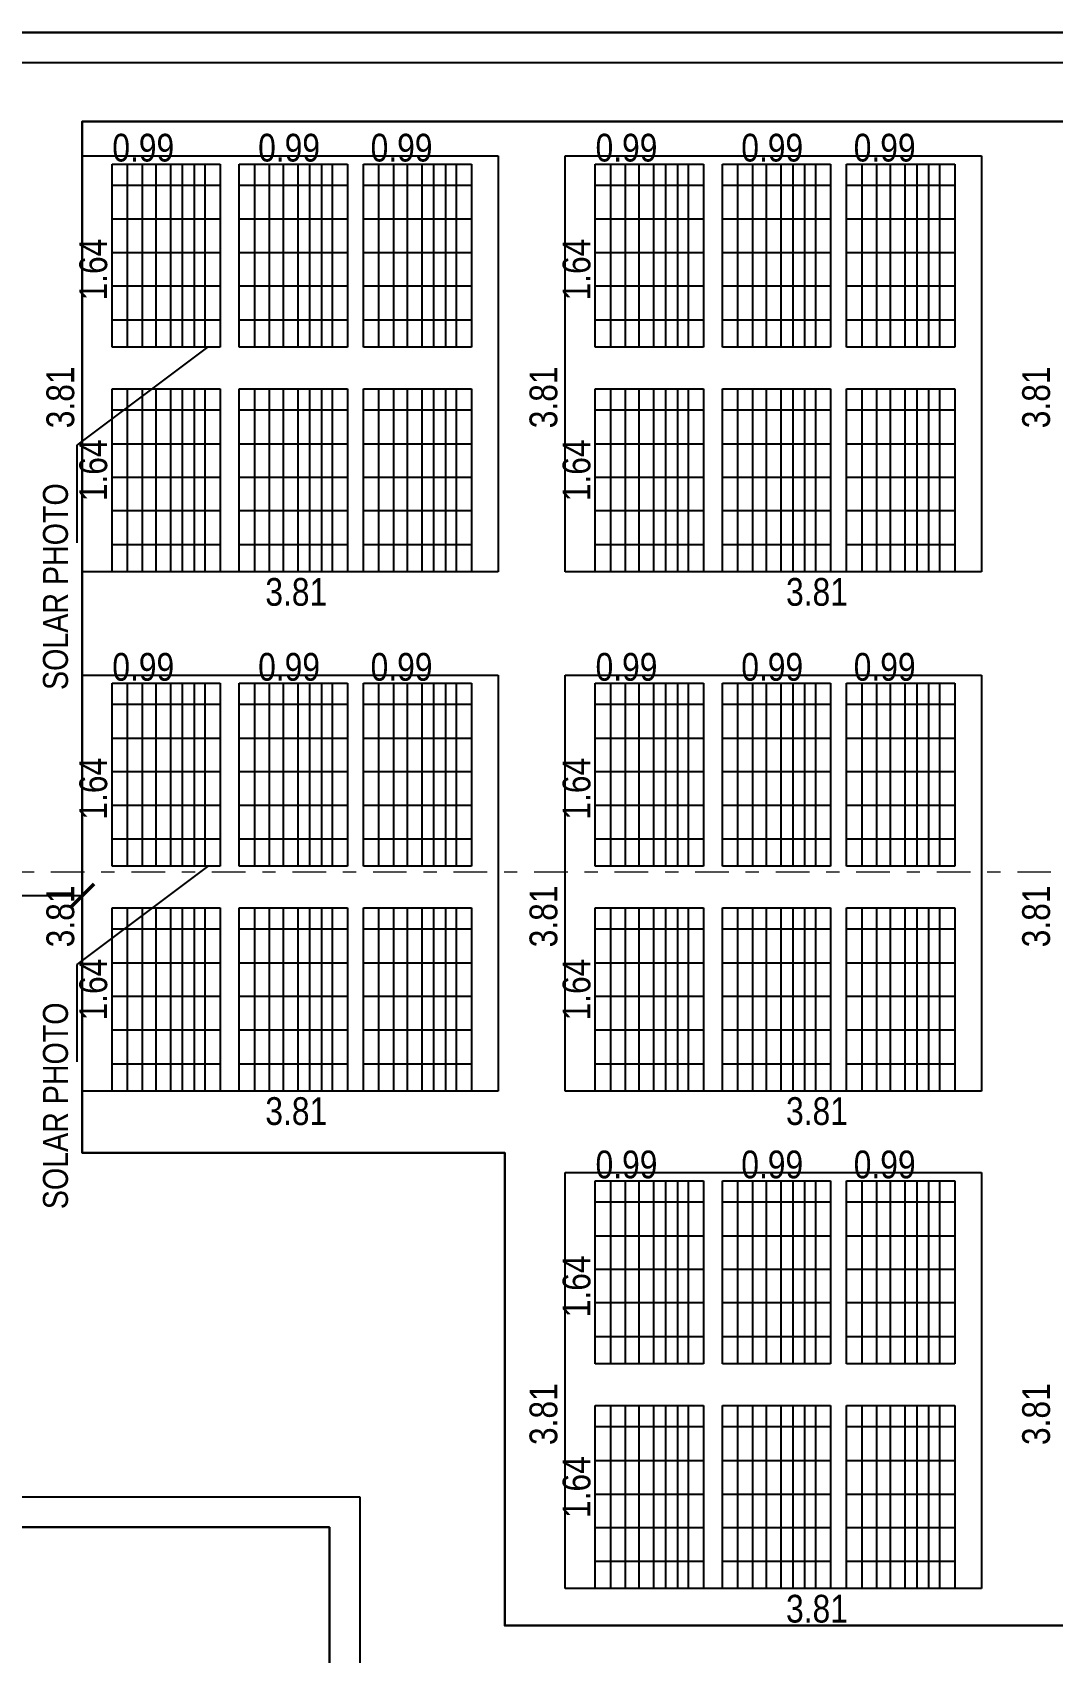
# Model space of a CAD drawing. Header units: metres. Extents: x 144 to 1259, y -1474 to -210.
# Drawn here: x 1193.86 to 1201.57, y -1171.01 to -1158.77 of the extents above; entities that cross this region are included whole.
import ezdxf

# ---------------------------------------------------------------- set-up
doc = ezdxf.new("R2010")
doc.units = ezdxf.units.M
doc.linetypes.add('DASHDOT', pattern=[25.4, 12.7, -6.35, 0, -6.35])
doc.layers.add('BLK_1_FLR_4_ROOF_AREA', color=54, linetype='Continuous')
doc.layers.add('SOLAR_PANEL', color=3, linetype='Continuous')
doc.styles.add('ATT', font='swissck.ttf', dxfattribs={"height": 12})
doc.styles.add('STYLE1', font='swissck.ttf', dxfattribs={"height": 0.23})
doc.dimstyles.get("Standard").update_dxf_attribs({"dimtxt": 0.23, "dimasz": 0.18, "dimexe": 0.1, "dimexo": 0, "dimgap": 0.09, "dimtad": 0, "dimzin": 0, "dimdsep": 46, "dimtxsty": 'STYLE1', "dimblk": 'ARCHTICK', "dimcen": 0.09, "dimadec": 0, "dimazin": 0, "dimtfac": 1, "dimtofl": 0, "dimtmove": 2, "dimatfit": 3, "dimfxl": 0, "dimtolj": 1, "dimtzin": 0, "dimarcsym": 0})

# ---------------------------------------------------------------- blocks, each defined once
blk = doc.blocks.new('_ArchTick')
at = {"color": 0, "const_width": 0.15}
blk.add_lwpolyline([(-0.5, -0.5), (0.5, 0.5)], dxfattribs=at)
blk = doc.blocks.new('*D256')
at = {"layer": 'Defpoints', "color": 0}
for p in [(1190.241, -1165.294), (1190.241, -1165.294), (1194.24, -1165.294)]:
    blk.add_point(p, dxfattribs=at)
at = {"layer": 'SOLAR_PANEL', "color": 0, "lineweight": -2}
for p, q in [((1190.241, -1165.294), (1190.241, -1165.194)), ((1194.24, -1165.294), (1194.24, -1165.194)), ((1190.241, -1165.294), (1191.875, -1165.294)), ((1194.24, -1165.294), (1192.607, -1165.294))]:
    blk.add_line(p, q, dxfattribs=at)
at = {"layer": 'SOLAR_PANEL', "color": 0, "lineweight": -2, "xscale": 0.18, "yscale": 0.18, "zscale": 0.18, "rotation": 180}
blk.add_blockref('_ArchTick', (1190.241, -1165.294), dxfattribs=at)
at = {"layer": 'SOLAR_PANEL', "color": 0, "lineweight": -2, "xscale": 0.18, "yscale": 0.18, "zscale": 0.18}
blk.add_blockref('_ArchTick', (1194.24, -1165.294), dxfattribs=at)
at = {"layer": 'SOLAR_PANEL', "color": 0, "lineweight": 30, "insert": (1192.241, -1165.294), "char_height": 0.23, "attachment_point": 5, "style": 'STYLE1'}
blk.add_mtext('\\A1;4.00', dxfattribs=at)

msp = doc.modelspace()

# ---------------------------------------------------------------- linework, layer by layer
at = {"linetype": 'Continuous', "lineweight": -3}
for p, q in [((1209.827, -1158.774), (1190.011, -1158.774)), ((1209.597, -1159.004), (1190.241, -1159.004)), ((1190.241, -1169.83), (1196.337, -1169.83)), ((1196.337, -1169.83), (1196.337, -1175.113)), ((1190.011, -1170.06), (1196.107, -1170.06)), ((1196.107, -1170.06), (1196.107, -1182.324))]:
    msp.add_line(p, q, dxfattribs=at)
for p, q in [((1194.24, -1162.847), (1194.24, -1159.706)), ((1194.24, -1159.706), (1197.382, -1159.706)), ((1194.466, -1161.15), (1194.466, -1159.768)), ((1194.466, -1159.768), (1195.283, -1159.768)), ((1194.583, -1161.15), (1194.583, -1159.768)), ((1194.695, -1161.15), (1194.695, -1159.768)), ((1194.799, -1161.15), (1194.799, -1159.768)), ((1194.91, -1161.15), (1194.91, -1159.768)), ((1194.999, -1161.15), (1194.999, -1159.768)), ((1195.088, -1161.15), (1195.088, -1159.768)), ((1195.17, -1161.15), (1195.17, -1159.768)), ((1195.283, -1159.768), (1195.283, -1161.15)), ((1195.426, -1161.15), (1195.426, -1159.768)), ((1195.426, -1159.768), (1196.243, -1159.768)), ((1195.544, -1161.15), (1195.544, -1159.768)), ((1195.655, -1161.15), (1195.655, -1159.768)), ((1195.759, -1161.15), (1195.759, -1159.768)), ((1195.871, -1161.15), (1195.871, -1159.768)), ((1195.96, -1161.15), (1195.96, -1159.768)), ((1196.049, -1161.15), (1196.049, -1159.768)), ((1196.131, -1161.15), (1196.131, -1159.768)), ((1196.243, -1159.768), (1196.243, -1161.15)), ((1196.363, -1161.15), (1196.363, -1159.768)), ((1196.363, -1159.768), (1197.18, -1159.768)), ((1196.48, -1161.15), (1196.48, -1159.768)), ((1196.592, -1161.15), (1196.592, -1159.768)), ((1196.696, -1161.15), (1196.696, -1159.768)), ((1196.807, -1161.15), (1196.807, -1159.768)), ((1196.896, -1161.15), (1196.896, -1159.768)), ((1196.985, -1161.15), (1196.985, -1159.768)), ((1197.067, -1161.15), (1197.067, -1159.768)), ((1197.18, -1159.768), (1197.18, -1161.15)), ((1197.382, -1159.706), (1197.382, -1162.847)), ((1197.887, -1162.847), (1197.887, -1159.706)), ((1197.887, -1159.706), (1201.029, -1159.706)), ((1198.113, -1161.15), (1198.113, -1159.768)), ((1198.113, -1159.768), (1198.93, -1159.768)), ((1198.231, -1161.15), (1198.231, -1159.768)), ((1198.342, -1161.15), (1198.342, -1159.768)), ((1198.446, -1161.15), (1198.446, -1159.768)), ((1198.557, -1161.15), (1198.557, -1159.768)), ((1198.647, -1161.15), (1198.647, -1159.768)), ((1198.736, -1161.15), (1198.736, -1159.768)), ((1198.817, -1161.15), (1198.817, -1159.768)), ((1198.93, -1159.768), (1198.93, -1161.15)), ((1199.074, -1161.15), (1199.074, -1159.768)), ((1199.074, -1159.768), (1199.89, -1159.768)), ((1199.191, -1161.15), (1199.191, -1159.768)), ((1199.302, -1161.15), (1199.302, -1159.768)), ((1199.406, -1161.15), (1199.406, -1159.768)), ((1199.518, -1161.15), (1199.518, -1159.768)), ((1199.607, -1161.15), (1199.607, -1159.768)), ((1199.696, -1161.15), (1199.696, -1159.768)), ((1199.778, -1161.15), (1199.778, -1159.768)), ((1199.89, -1159.768), (1199.89, -1161.15)), ((1200.01, -1161.15), (1200.01, -1159.768)), ((1200.01, -1159.768), (1200.827, -1159.768)), ((1200.128, -1161.15), (1200.128, -1159.768)), ((1200.239, -1161.15), (1200.239, -1159.768)), ((1200.343, -1161.15), (1200.343, -1159.768)), ((1200.454, -1161.15), (1200.454, -1159.768)), ((1200.544, -1161.15), (1200.544, -1159.768)), ((1200.633, -1161.15), (1200.633, -1159.768)), ((1200.714, -1161.15), (1200.714, -1159.768)), ((1200.827, -1159.768), (1200.827, -1161.15)), ((1201.029, -1159.706), (1201.029, -1162.847)), ((1195.283, -1159.929), (1194.466, -1159.929)), ((1196.243, -1159.929), (1195.426, -1159.929)), ((1197.18, -1159.929), (1196.363, -1159.929)), ((1198.93, -1159.929), (1198.113, -1159.929)), ((1199.89, -1159.929), (1199.074, -1159.929)), ((1200.827, -1159.929), (1200.01, -1159.929)), ((1195.283, -1160.185), (1194.466, -1160.185)), ((1196.243, -1160.185), (1195.426, -1160.185)), ((1197.18, -1160.185), (1196.363, -1160.185)), ((1198.93, -1160.185), (1198.113, -1160.185)), ((1199.89, -1160.185), (1199.074, -1160.185)), ((1200.827, -1160.185), (1200.01, -1160.185)), ((1195.283, -1160.438), (1194.466, -1160.438)), ((1196.243, -1160.438), (1195.426, -1160.438)), ((1197.18, -1160.438), (1196.363, -1160.438)), ((1198.93, -1160.438), (1198.113, -1160.438)), ((1199.89, -1160.438), (1199.074, -1160.438)), ((1200.827, -1160.438), (1200.01, -1160.438)), ((1195.283, -1160.69), (1194.466, -1160.69)), ((1196.243, -1160.69), (1195.426, -1160.69)), ((1197.18, -1160.69), (1196.363, -1160.69)), ((1198.93, -1160.69), (1198.113, -1160.69)), ((1199.89, -1160.69), (1199.074, -1160.69)), ((1200.827, -1160.69), (1200.01, -1160.69)), ((1195.283, -1160.946), (1194.466, -1160.946)), ((1196.243, -1160.946), (1195.426, -1160.946)), ((1197.18, -1160.946), (1196.363, -1160.946)), ((1198.93, -1160.946), (1198.113, -1160.946)), ((1199.89, -1160.946), (1199.074, -1160.946)), ((1200.827, -1160.946), (1200.01, -1160.946)), ((1194.202, -1161.891), (1195.188, -1161.151)), ((1195.283, -1161.15), (1194.466, -1161.15)), ((1196.243, -1161.15), (1195.426, -1161.15)), ((1197.18, -1161.15), (1196.363, -1161.15)), ((1198.93, -1161.15), (1198.113, -1161.15)), ((1199.89, -1161.15), (1199.074, -1161.15)), ((1200.827, -1161.15), (1200.01, -1161.15)), ((1194.466, -1162.847), (1194.466, -1161.465)), ((1194.466, -1161.465), (1195.283, -1161.465)), ((1194.583, -1162.847), (1194.583, -1161.465)), ((1194.695, -1162.847), (1194.695, -1161.465)), ((1194.799, -1162.847), (1194.799, -1161.465)), ((1194.91, -1162.847), (1194.91, -1161.465)), ((1194.999, -1162.847), (1194.999, -1161.465)), ((1195.088, -1162.847), (1195.088, -1161.465)), ((1195.17, -1162.847), (1195.17, -1161.465)), ((1195.283, -1161.465), (1195.283, -1162.847)), ((1195.426, -1162.847), (1195.426, -1161.465)), ((1195.426, -1161.465), (1196.243, -1161.465)), ((1195.544, -1162.847), (1195.544, -1161.465)), ((1195.655, -1162.847), (1195.655, -1161.465)), ((1195.759, -1162.847), (1195.759, -1161.465)), ((1195.871, -1162.847), (1195.871, -1161.465)), ((1195.96, -1162.847), (1195.96, -1161.465)), ((1196.049, -1162.847), (1196.049, -1161.465)), ((1196.131, -1162.847), (1196.131, -1161.465)), ((1196.243, -1161.465), (1196.243, -1162.847)), ((1196.363, -1162.847), (1196.363, -1161.465)), ((1196.363, -1161.465), (1197.18, -1161.465)), ((1196.48, -1162.847), (1196.48, -1161.465)), ((1196.592, -1162.847), (1196.592, -1161.465)), ((1196.696, -1162.847), (1196.696, -1161.465)), ((1196.807, -1162.847), (1196.807, -1161.465)), ((1196.896, -1162.847), (1196.896, -1161.465)), ((1196.985, -1162.847), (1196.985, -1161.465)), ((1197.067, -1162.847), (1197.067, -1161.465)), ((1197.18, -1161.465), (1197.18, -1162.847)), ((1198.113, -1162.847), (1198.113, -1161.465)), ((1198.113, -1161.465), (1198.93, -1161.465)), ((1198.231, -1162.847), (1198.231, -1161.465)), ((1198.342, -1162.847), (1198.342, -1161.465)), ((1198.446, -1162.847), (1198.446, -1161.465)), ((1198.557, -1162.847), (1198.557, -1161.465)), ((1198.647, -1162.847), (1198.647, -1161.465)), ((1198.736, -1162.847), (1198.736, -1161.465)), ((1198.817, -1162.847), (1198.817, -1161.465)), ((1198.93, -1161.465), (1198.93, -1162.847)), ((1199.074, -1162.847), (1199.074, -1161.465)), ((1199.074, -1161.465), (1199.89, -1161.465)), ((1199.191, -1162.847), (1199.191, -1161.465)), ((1199.302, -1162.847), (1199.302, -1161.465)), ((1199.406, -1162.847), (1199.406, -1161.465)), ((1199.518, -1162.847), (1199.518, -1161.465)), ((1199.607, -1162.847), (1199.607, -1161.465)), ((1199.696, -1162.847), (1199.696, -1161.465)), ((1199.778, -1162.847), (1199.778, -1161.465)), ((1199.89, -1161.465), (1199.89, -1162.847)), ((1200.01, -1162.847), (1200.01, -1161.465)), ((1200.01, -1161.465), (1200.827, -1161.465)), ((1200.128, -1162.847), (1200.128, -1161.465)), ((1200.239, -1162.847), (1200.239, -1161.465)), ((1200.343, -1162.847), (1200.343, -1161.465)), ((1200.454, -1162.847), (1200.454, -1161.465)), ((1200.544, -1162.847), (1200.544, -1161.465)), ((1200.633, -1162.847), (1200.633, -1161.465)), ((1200.714, -1162.847), (1200.714, -1161.465)), ((1200.827, -1161.465), (1200.827, -1162.847)), ((1195.283, -1161.626), (1194.466, -1161.626)), ((1196.243, -1161.626), (1195.426, -1161.626)), ((1197.18, -1161.626), (1196.363, -1161.626)), ((1198.93, -1161.626), (1198.113, -1161.626)), ((1199.89, -1161.626), (1199.074, -1161.626)), ((1200.827, -1161.626), (1200.01, -1161.626)), ((1194.202, -1162.627), (1194.202, -1161.891)), ((1195.283, -1161.882), (1194.466, -1161.882)), ((1196.243, -1161.882), (1195.426, -1161.882)), ((1197.18, -1161.882), (1196.363, -1161.882)), ((1198.93, -1161.882), (1198.113, -1161.882)), ((1199.89, -1161.882), (1199.074, -1161.882)), ((1200.827, -1161.882), (1200.01, -1161.882)), ((1195.283, -1162.134), (1194.466, -1162.134)), ((1196.243, -1162.134), (1195.426, -1162.134)), ((1197.18, -1162.134), (1196.363, -1162.134)), ((1198.93, -1162.134), (1198.113, -1162.134)), ((1199.89, -1162.134), (1199.074, -1162.134)), ((1200.827, -1162.134), (1200.01, -1162.134)), ((1195.283, -1162.387), (1194.466, -1162.387)), ((1196.243, -1162.387), (1195.426, -1162.387)), ((1197.18, -1162.387), (1196.363, -1162.387)), ((1198.93, -1162.387), (1198.113, -1162.387)), ((1199.89, -1162.387), (1199.074, -1162.387)), ((1200.827, -1162.387), (1200.01, -1162.387)), ((1195.283, -1162.643), (1194.466, -1162.643)), ((1196.243, -1162.643), (1195.426, -1162.643)), ((1197.18, -1162.643), (1196.363, -1162.643)), ((1198.93, -1162.643), (1198.113, -1162.643)), ((1199.89, -1162.643), (1199.074, -1162.643)), ((1200.827, -1162.643), (1200.01, -1162.643)), ((1197.382, -1162.847), (1194.24, -1162.847)), ((1195.283, -1162.847), (1194.466, -1162.847)), ((1196.243, -1162.847), (1195.426, -1162.847)), ((1197.18, -1162.847), (1196.363, -1162.847)), ((1201.029, -1162.847), (1197.887, -1162.847)), ((1198.93, -1162.847), (1198.113, -1162.847)), ((1199.89, -1162.847), (1199.074, -1162.847)), ((1200.827, -1162.847), (1200.01, -1162.847)), ((1194.24, -1166.767), (1194.24, -1163.626)), ((1194.24, -1163.626), (1197.382, -1163.626)), ((1194.466, -1165.07), (1194.466, -1163.688)), ((1194.466, -1163.688), (1195.283, -1163.688)), ((1194.583, -1165.07), (1194.583, -1163.688)), ((1194.695, -1165.07), (1194.695, -1163.688)), ((1194.799, -1165.07), (1194.799, -1163.688)), ((1194.91, -1165.07), (1194.91, -1163.688)), ((1194.999, -1165.07), (1194.999, -1163.688)), ((1195.088, -1165.07), (1195.088, -1163.688)), ((1195.17, -1165.07), (1195.17, -1163.688)), ((1195.283, -1163.688), (1195.283, -1165.07)), ((1195.426, -1165.07), (1195.426, -1163.688)), ((1195.426, -1163.688), (1196.243, -1163.688)), ((1195.544, -1165.07), (1195.544, -1163.688)), ((1195.655, -1165.07), (1195.655, -1163.688)), ((1195.759, -1165.07), (1195.759, -1163.688)), ((1195.871, -1165.07), (1195.871, -1163.688)), ((1195.96, -1165.07), (1195.96, -1163.688)), ((1196.049, -1165.07), (1196.049, -1163.688)), ((1196.131, -1165.07), (1196.131, -1163.688)), ((1196.243, -1163.688), (1196.243, -1165.07)), ((1196.363, -1165.07), (1196.363, -1163.688)), ((1196.363, -1163.688), (1197.18, -1163.688)), ((1196.48, -1165.07), (1196.48, -1163.688)), ((1196.592, -1165.07), (1196.592, -1163.688)), ((1196.696, -1165.07), (1196.696, -1163.688)), ((1196.807, -1165.07), (1196.807, -1163.688)), ((1196.896, -1165.07), (1196.896, -1163.688)), ((1196.985, -1165.07), (1196.985, -1163.688)), ((1197.067, -1165.07), (1197.067, -1163.688)), ((1197.18, -1163.688), (1197.18, -1165.07)), ((1197.382, -1163.626), (1197.382, -1166.767)), ((1197.887, -1166.767), (1197.887, -1163.626)), ((1197.887, -1163.626), (1201.029, -1163.626)), ((1198.113, -1165.07), (1198.113, -1163.688)), ((1198.113, -1163.688), (1198.93, -1163.688)), ((1198.231, -1165.07), (1198.231, -1163.688)), ((1198.342, -1165.07), (1198.342, -1163.688)), ((1198.446, -1165.07), (1198.446, -1163.688)), ((1198.557, -1165.07), (1198.557, -1163.688)), ((1198.647, -1165.07), (1198.647, -1163.688)), ((1198.736, -1165.07), (1198.736, -1163.688)), ((1198.817, -1165.07), (1198.817, -1163.688)), ((1198.93, -1163.688), (1198.93, -1165.07)), ((1199.074, -1165.07), (1199.074, -1163.688)), ((1199.074, -1163.688), (1199.89, -1163.688)), ((1199.191, -1165.07), (1199.191, -1163.688)), ((1199.302, -1165.07), (1199.302, -1163.688)), ((1199.406, -1165.07), (1199.406, -1163.688)), ((1199.518, -1165.07), (1199.518, -1163.688)), ((1199.607, -1165.07), (1199.607, -1163.688)), ((1199.696, -1165.07), (1199.696, -1163.688)), ((1199.778, -1165.07), (1199.778, -1163.688)), ((1199.89, -1163.688), (1199.89, -1165.07)), ((1200.01, -1165.07), (1200.01, -1163.688)), ((1200.01, -1163.688), (1200.827, -1163.688)), ((1200.128, -1165.07), (1200.128, -1163.688)), ((1200.239, -1165.07), (1200.239, -1163.688)), ((1200.343, -1165.07), (1200.343, -1163.688)), ((1200.454, -1165.07), (1200.454, -1163.688)), ((1200.544, -1165.07), (1200.544, -1163.688)), ((1200.633, -1165.07), (1200.633, -1163.688)), ((1200.714, -1165.07), (1200.714, -1163.688)), ((1200.827, -1163.688), (1200.827, -1165.07)), ((1201.029, -1163.626), (1201.029, -1166.767)), ((1195.283, -1163.849), (1194.466, -1163.849)), ((1196.243, -1163.849), (1195.426, -1163.849)), ((1197.18, -1163.849), (1196.363, -1163.849)), ((1198.93, -1163.849), (1198.113, -1163.849)), ((1199.89, -1163.849), (1199.074, -1163.849)), ((1200.827, -1163.849), (1200.01, -1163.849)), ((1195.283, -1164.105), (1194.466, -1164.105)), ((1196.243, -1164.105), (1195.426, -1164.105)), ((1197.18, -1164.105), (1196.363, -1164.105)), ((1198.93, -1164.105), (1198.113, -1164.105)), ((1199.89, -1164.105), (1199.074, -1164.105)), ((1200.827, -1164.105), (1200.01, -1164.105)), ((1195.283, -1164.357), (1194.466, -1164.357)), ((1196.243, -1164.357), (1195.426, -1164.357)), ((1197.18, -1164.357), (1196.363, -1164.357)), ((1198.93, -1164.357), (1198.113, -1164.357)), ((1199.89, -1164.357), (1199.074, -1164.357)), ((1200.827, -1164.357), (1200.01, -1164.357)), ((1195.283, -1164.61), (1194.466, -1164.61)), ((1196.243, -1164.61), (1195.426, -1164.61)), ((1197.18, -1164.61), (1196.363, -1164.61)), ((1198.93, -1164.61), (1198.113, -1164.61)), ((1199.89, -1164.61), (1199.074, -1164.61)), ((1200.827, -1164.61), (1200.01, -1164.61)), ((1195.283, -1164.866), (1194.466, -1164.866)), ((1196.243, -1164.866), (1195.426, -1164.866)), ((1197.18, -1164.866), (1196.363, -1164.866)), ((1198.93, -1164.866), (1198.113, -1164.866)), ((1199.89, -1164.866), (1199.074, -1164.866)), ((1200.827, -1164.866), (1200.01, -1164.866)), ((1194.202, -1165.811), (1195.188, -1165.071)), ((1195.283, -1165.07), (1194.466, -1165.07)), ((1196.243, -1165.07), (1195.426, -1165.07)), ((1197.18, -1165.07), (1196.363, -1165.07)), ((1198.93, -1165.07), (1198.113, -1165.07)), ((1199.89, -1165.07), (1199.074, -1165.07)), ((1200.827, -1165.07), (1200.01, -1165.07)), ((1194.466, -1166.767), (1194.466, -1165.385)), ((1194.466, -1165.385), (1195.283, -1165.385)), ((1194.583, -1166.767), (1194.583, -1165.385)), ((1194.695, -1166.767), (1194.695, -1165.385)), ((1194.799, -1166.767), (1194.799, -1165.385)), ((1194.91, -1166.767), (1194.91, -1165.385)), ((1194.999, -1166.767), (1194.999, -1165.385)), ((1195.088, -1166.767), (1195.088, -1165.385)), ((1195.17, -1166.767), (1195.17, -1165.385)), ((1195.283, -1165.385), (1195.283, -1166.767)), ((1195.426, -1166.767), (1195.426, -1165.385)), ((1195.426, -1165.385), (1196.243, -1165.385)), ((1195.544, -1166.767), (1195.544, -1165.385)), ((1195.655, -1166.767), (1195.655, -1165.385)), ((1195.759, -1166.767), (1195.759, -1165.385)), ((1195.871, -1166.767), (1195.871, -1165.385)), ((1195.96, -1166.767), (1195.96, -1165.385)), ((1196.049, -1166.767), (1196.049, -1165.385)), ((1196.131, -1166.767), (1196.131, -1165.385)), ((1196.243, -1165.385), (1196.243, -1166.767)), ((1196.363, -1166.767), (1196.363, -1165.385)), ((1196.363, -1165.385), (1197.18, -1165.385)), ((1196.48, -1166.767), (1196.48, -1165.385)), ((1196.592, -1166.767), (1196.592, -1165.385)), ((1196.696, -1166.767), (1196.696, -1165.385)), ((1196.807, -1166.767), (1196.807, -1165.385)), ((1196.896, -1166.767), (1196.896, -1165.385)), ((1196.985, -1166.767), (1196.985, -1165.385)), ((1197.067, -1166.767), (1197.067, -1165.385)), ((1197.18, -1165.385), (1197.18, -1166.767)), ((1198.113, -1166.767), (1198.113, -1165.385)), ((1198.113, -1165.385), (1198.93, -1165.385)), ((1198.231, -1166.767), (1198.231, -1165.385)), ((1198.342, -1166.767), (1198.342, -1165.385)), ((1198.446, -1166.767), (1198.446, -1165.385)), ((1198.557, -1166.767), (1198.557, -1165.385)), ((1198.647, -1166.767), (1198.647, -1165.385)), ((1198.736, -1166.767), (1198.736, -1165.385)), ((1198.817, -1166.767), (1198.817, -1165.385)), ((1198.93, -1165.385), (1198.93, -1166.767)), ((1199.074, -1166.767), (1199.074, -1165.385)), ((1199.074, -1165.385), (1199.89, -1165.385)), ((1199.191, -1166.767), (1199.191, -1165.385)), ((1199.302, -1166.767), (1199.302, -1165.385)), ((1199.406, -1166.767), (1199.406, -1165.385)), ((1199.518, -1166.767), (1199.518, -1165.385)), ((1199.607, -1166.767), (1199.607, -1165.385)), ((1199.696, -1166.767), (1199.696, -1165.385)), ((1199.778, -1166.767), (1199.778, -1165.385)), ((1199.89, -1165.385), (1199.89, -1166.767)), ((1200.01, -1166.767), (1200.01, -1165.385)), ((1200.01, -1165.385), (1200.827, -1165.385)), ((1200.128, -1166.767), (1200.128, -1165.385)), ((1200.239, -1166.767), (1200.239, -1165.385)), ((1200.343, -1166.767), (1200.343, -1165.385)), ((1200.454, -1166.767), (1200.454, -1165.385)), ((1200.544, -1166.767), (1200.544, -1165.385)), ((1200.633, -1166.767), (1200.633, -1165.385)), ((1200.714, -1166.767), (1200.714, -1165.385)), ((1200.827, -1165.385), (1200.827, -1166.767)), ((1195.283, -1165.546), (1194.466, -1165.546)), ((1196.243, -1165.546), (1195.426, -1165.546)), ((1197.18, -1165.546), (1196.363, -1165.546)), ((1198.93, -1165.546), (1198.113, -1165.546)), ((1199.89, -1165.546), (1199.074, -1165.546)), ((1200.827, -1165.546), (1200.01, -1165.546)), ((1194.202, -1166.547), (1194.202, -1165.811)), ((1195.283, -1165.802), (1194.466, -1165.802)), ((1196.243, -1165.802), (1195.426, -1165.802)), ((1197.18, -1165.802), (1196.363, -1165.802)), ((1198.93, -1165.802), (1198.113, -1165.802)), ((1199.89, -1165.802), (1199.074, -1165.802)), ((1200.827, -1165.802), (1200.01, -1165.802)), ((1195.283, -1166.054), (1194.466, -1166.054)), ((1196.243, -1166.054), (1195.426, -1166.054)), ((1197.18, -1166.054), (1196.363, -1166.054)), ((1198.93, -1166.054), (1198.113, -1166.054)), ((1199.89, -1166.054), (1199.074, -1166.054)), ((1200.827, -1166.054), (1200.01, -1166.054)), ((1195.283, -1166.307), (1194.466, -1166.307)), ((1196.243, -1166.307), (1195.426, -1166.307)), ((1197.18, -1166.307), (1196.363, -1166.307)), ((1198.93, -1166.307), (1198.113, -1166.307)), ((1199.89, -1166.307), (1199.074, -1166.307)), ((1200.827, -1166.307), (1200.01, -1166.307)), ((1195.283, -1166.563), (1194.466, -1166.563)), ((1196.243, -1166.563), (1195.426, -1166.563)), ((1197.18, -1166.563), (1196.363, -1166.563)), ((1198.93, -1166.563), (1198.113, -1166.563)), ((1199.89, -1166.563), (1199.074, -1166.563)), ((1200.827, -1166.563), (1200.01, -1166.563)), ((1197.382, -1166.767), (1194.24, -1166.767)), ((1195.283, -1166.767), (1194.466, -1166.767)), ((1196.243, -1166.767), (1195.426, -1166.767)), ((1197.18, -1166.767), (1196.363, -1166.767)), ((1201.029, -1166.767), (1197.887, -1166.767)), ((1198.93, -1166.767), (1198.113, -1166.767)), ((1199.89, -1166.767), (1199.074, -1166.767)), ((1200.827, -1166.767), (1200.01, -1166.767)), ((1197.887, -1170.524), (1197.887, -1167.383)), ((1197.887, -1167.383), (1201.029, -1167.383)), ((1198.113, -1168.827), (1198.113, -1167.445)), ((1198.113, -1167.445), (1198.93, -1167.445)), ((1198.231, -1168.827), (1198.231, -1167.445)), ((1198.342, -1168.827), (1198.342, -1167.445)), ((1198.446, -1168.827), (1198.446, -1167.445)), ((1198.557, -1168.827), (1198.557, -1167.445)), ((1198.647, -1168.827), (1198.647, -1167.445)), ((1198.736, -1168.827), (1198.736, -1167.445)), ((1198.817, -1168.827), (1198.817, -1167.445)), ((1198.93, -1167.445), (1198.93, -1168.827)), ((1199.074, -1168.827), (1199.074, -1167.445)), ((1199.074, -1167.445), (1199.89, -1167.445)), ((1199.191, -1168.827), (1199.191, -1167.445)), ((1199.302, -1168.827), (1199.302, -1167.445)), ((1199.406, -1168.827), (1199.406, -1167.445)), ((1199.518, -1168.827), (1199.518, -1167.445)), ((1199.607, -1168.827), (1199.607, -1167.445)), ((1199.696, -1168.827), (1199.696, -1167.445)), ((1199.778, -1168.827), (1199.778, -1167.445)), ((1199.89, -1167.445), (1199.89, -1168.827)), ((1200.01, -1168.827), (1200.01, -1167.445)), ((1200.01, -1167.445), (1200.827, -1167.445)), ((1200.128, -1168.827), (1200.128, -1167.445)), ((1200.239, -1168.827), (1200.239, -1167.445)), ((1200.343, -1168.827), (1200.343, -1167.445)), ((1200.454, -1168.827), (1200.454, -1167.445)), ((1200.544, -1168.827), (1200.544, -1167.445)), ((1200.633, -1168.827), (1200.633, -1167.445)), ((1200.714, -1168.827), (1200.714, -1167.445)), ((1200.827, -1167.445), (1200.827, -1168.827)), ((1201.029, -1167.383), (1201.029, -1170.524)), ((1198.93, -1167.606), (1198.113, -1167.606)), ((1199.89, -1167.606), (1199.074, -1167.606)), ((1200.827, -1167.606), (1200.01, -1167.606)), ((1198.93, -1167.862), (1198.113, -1167.862)), ((1199.89, -1167.862), (1199.074, -1167.862)), ((1200.827, -1167.862), (1200.01, -1167.862)), ((1198.93, -1168.115), (1198.113, -1168.115)), ((1199.89, -1168.115), (1199.074, -1168.115)), ((1200.827, -1168.115), (1200.01, -1168.115)), ((1198.93, -1168.367), (1198.113, -1168.367)), ((1199.89, -1168.367), (1199.074, -1168.367)), ((1200.827, -1168.367), (1200.01, -1168.367)), ((1198.93, -1168.623), (1198.113, -1168.623)), ((1199.89, -1168.623), (1199.074, -1168.623)), ((1200.827, -1168.623), (1200.01, -1168.623)), ((1198.93, -1168.827), (1198.113, -1168.827)), ((1199.89, -1168.827), (1199.074, -1168.827)), ((1200.827, -1168.827), (1200.01, -1168.827)), ((1198.113, -1170.524), (1198.113, -1169.142)), ((1198.113, -1169.142), (1198.93, -1169.142)), ((1198.231, -1170.524), (1198.231, -1169.142)), ((1198.342, -1170.524), (1198.342, -1169.142)), ((1198.446, -1170.524), (1198.446, -1169.142)), ((1198.557, -1170.524), (1198.557, -1169.142)), ((1198.647, -1170.524), (1198.647, -1169.142)), ((1198.736, -1170.524), (1198.736, -1169.142)), ((1198.817, -1170.524), (1198.817, -1169.142)), ((1198.93, -1169.142), (1198.93, -1170.524)), ((1199.074, -1170.524), (1199.074, -1169.142)), ((1199.074, -1169.142), (1199.89, -1169.142)), ((1199.191, -1170.524), (1199.191, -1169.142)), ((1199.302, -1170.524), (1199.302, -1169.142)), ((1199.406, -1170.524), (1199.406, -1169.142)), ((1199.518, -1170.524), (1199.518, -1169.142)), ((1199.607, -1170.524), (1199.607, -1169.142)), ((1199.696, -1170.524), (1199.696, -1169.142)), ((1199.778, -1170.524), (1199.778, -1169.142)), ((1199.89, -1169.142), (1199.89, -1170.524)), ((1200.01, -1170.524), (1200.01, -1169.142)), ((1200.01, -1169.142), (1200.827, -1169.142)), ((1200.128, -1170.524), (1200.128, -1169.142)), ((1200.239, -1170.524), (1200.239, -1169.142)), ((1200.343, -1170.524), (1200.343, -1169.142)), ((1200.454, -1170.524), (1200.454, -1169.142)), ((1200.544, -1170.524), (1200.544, -1169.142)), ((1200.633, -1170.524), (1200.633, -1169.142)), ((1200.714, -1170.524), (1200.714, -1169.142)), ((1200.827, -1169.142), (1200.827, -1170.524)), ((1198.93, -1169.303), (1198.113, -1169.303)), ((1199.89, -1169.303), (1199.074, -1169.303)), ((1200.827, -1169.303), (1200.01, -1169.303)), ((1198.93, -1169.559), (1198.113, -1169.559)), ((1199.89, -1169.559), (1199.074, -1169.559)), ((1200.827, -1169.559), (1200.01, -1169.559)), ((1198.93, -1169.812), (1198.113, -1169.812)), ((1199.89, -1169.812), (1199.074, -1169.812)), ((1200.827, -1169.812), (1200.01, -1169.812)), ((1198.93, -1170.064), (1198.113, -1170.064)), ((1199.89, -1170.064), (1199.074, -1170.064)), ((1200.827, -1170.064), (1200.01, -1170.064)), ((1198.93, -1170.32), (1198.113, -1170.32)), ((1199.89, -1170.32), (1199.074, -1170.32)), ((1200.827, -1170.32), (1200.01, -1170.32)), ((1201.029, -1170.524), (1197.887, -1170.524)), ((1198.93, -1170.524), (1198.113, -1170.524)), ((1199.89, -1170.524), (1199.074, -1170.524)), ((1200.827, -1170.524), (1200.01, -1170.524))]:
    msp.add_line(p, q)
at = {"linetype": 'DASHDOT', "lineweight": 18, "ltscale": 0.02}
msp.add_line((1189.14, -1165.112), (1210.887, -1165.112), dxfattribs=at)
at = {"layer": 'BLK_1_FLR_4_ROOF_AREA', "lineweight": 30}
msp.add_lwpolyline([(1209.827, -1182.324), (1209.827, -1158.774), (1190.011, -1158.774), (1190.011, -1170.06), (1196.107, -1170.06), (1196.107, -1182.324)], close=True, dxfattribs=at)
at = {"layer": 'SOLAR_PANEL', "color": 3, "lineweight": 30}
msp.add_lwpolyline([(1208.722, -1159.447), (1194.24, -1159.447), (1194.24, -1167.233), (1197.431, -1167.233), (1197.431, -1170.803), (1208.722, -1170.803), (1208.722, -1167.233)], close=True, dxfattribs=at)

# ---------------------------------------------------------------- texts
at = {"style": 'STYLE1'}
for s, p in [('0.99', (1194.468, -1159.749)), ('0.99', (1195.569, -1159.749)), ('0.99', (1196.418, -1159.749)), ('0.99', (1198.116, -1159.749)), ('0.99', (1199.216, -1159.749)), ('0.99', (1200.065, -1159.749)), ('3.81', (1195.623, -1163.103)), ('3.81', (1199.554, -1163.103)), ('0.99', (1194.468, -1163.669)), ('0.99', (1195.569, -1163.669)), ('0.99', (1196.418, -1163.669)), ('0.99', (1198.116, -1163.669)), ('0.99', (1199.216, -1163.669)), ('0.99', (1200.065, -1163.669)), ('3.81', (1195.623, -1167.023)), ('3.81', (1199.554, -1167.023)), ('0.99', (1198.116, -1167.426)), ('0.99', (1199.216, -1167.426)), ('0.99', (1200.065, -1167.426)), ('3.81', (1199.554, -1170.78))]:
    msp.add_text(s, height=0.2094, dxfattribs=at).set_placement(p)
for s, height, style, p in [('1.64', 0.2094, 'STYLE1', (1194.429, -1160.798)), ('1.64', 0.2094, 'STYLE1', (1198.077, -1160.798)), ('3.81', 0.2094, 'STYLE1', (1194.18, -1161.763)), ('3.81', 0.2094, 'STYLE1', (1197.827, -1161.763)), ('3.81', 0.2094, 'STYLE1', (1201.546, -1161.763)), ('1.64', 0.2094, 'STYLE1', (1194.429, -1162.314)), ('1.64', 0.2094, 'STYLE1', (1198.077, -1162.314)), ('SOLAR PHOTO', 0.1886, 'ATT', (1194.133, -1163.739)), ('1.64', 0.2094, 'STYLE1', (1194.429, -1164.718)), ('1.64', 0.2094, 'STYLE1', (1198.077, -1164.718)), ('3.81', 0.2094, 'STYLE1', (1194.18, -1165.682)), ('3.81', 0.2094, 'STYLE1', (1197.827, -1165.682)), ('3.81', 0.2094, 'STYLE1', (1201.546, -1165.682)), ('1.64', 0.2094, 'STYLE1', (1194.429, -1166.234)), ('1.64', 0.2094, 'STYLE1', (1198.077, -1166.234)), ('SOLAR PHOTO', 0.1886, 'ATT', (1194.133, -1167.659)), ('1.64', 0.2094, 'STYLE1', (1198.077, -1168.475)), ('3.81', 0.2094, 'STYLE1', (1197.827, -1169.44)), ('3.81', 0.2094, 'STYLE1', (1201.546, -1169.44)), ('1.64', 0.2094, 'STYLE1', (1198.077, -1169.991))]:
    msp.add_text(s, height=height, rotation=90, dxfattribs=dict(style=style)).set_placement(p)

# ---------------------------------------------------------------- dimensions: what is measured, and where the dimension line sits
at = {"layer": 'SOLAR_PANEL', "color": 3, "lineweight": 30}
dim = msp.add_linear_dim(base=(1190.241, -1165.294), p1=(1194.24, -1165.294), p2=(1190.241, -1165.294), dimstyle='Standard', dxfattribs=at)
dim.commit()
dim.dimension.update_dxf_attribs({"geometry": '*D256', "text_midpoint": (1192.241, -1165.294)})

doc.saveas('drawing.dxf')
